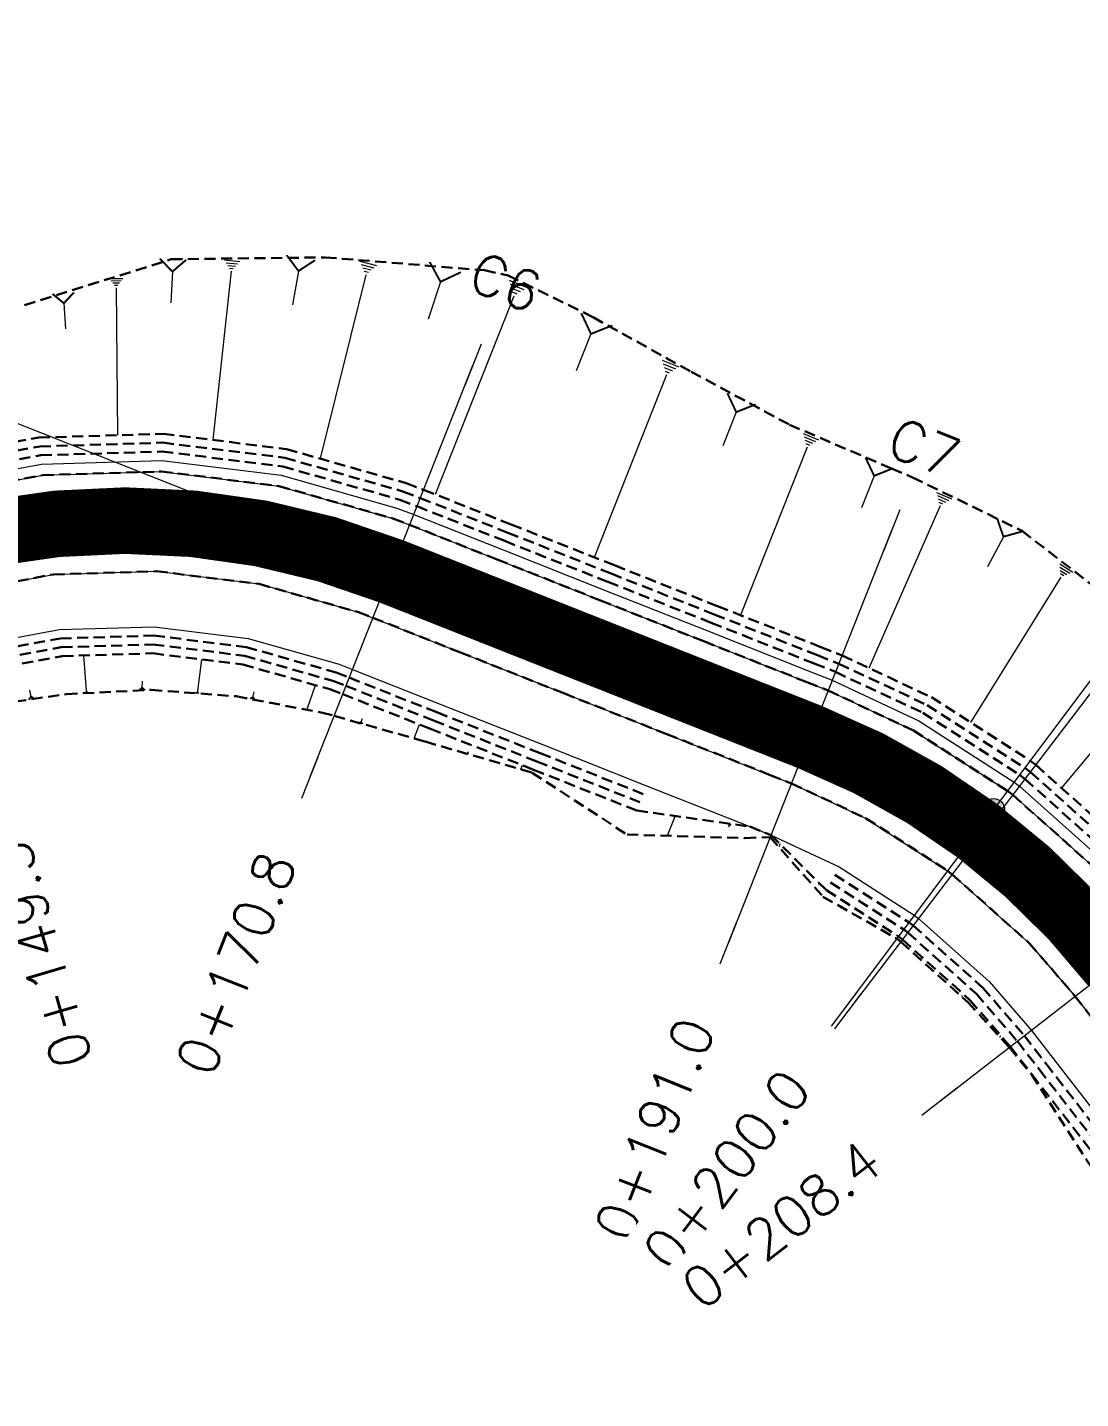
# Model space of a CAD drawing. Header units: metres. Extents: x 544752 to 548977, y 1840603 to 1844608.
# Drawn here: x 545218.9 to 545266.3, y 1844320.4 to 1844382.2 of the extents above; entities that cross this region are included whole.
import ezdxf

# ---------------------------------------------------------------- set-up
doc = ezdxf.new("R2010")
doc.units = ezdxf.units.M
doc.header["$MEASUREMENT"] = 0
for name, pattern in [('ACAD_ISO02W100', [15, 12, -3]), ('Anordnung Grundriss$0$GESTRICHELT', [0.75, 0.5, -0.25]), ('HIDDEN', [0.375, 0.25, -0.125])]:
    doc.linetypes.add(name, pattern=pattern)
doc.layers.add('C-ROAD', color=7, linetype='Continuous')
for name, color, linetype, lineweight in [('C-ROAD-CORR', 5, 'Continuous', 0), ('C-ROAD-SAMP', 150, 'HIDDEN', 0), ('C-ROAD-SAMP-TEXT', 11, 'Continuous', 0), ('C-ROAD-STAN', 11, 'Continuous', 0), ('C-TOPO-FEAT', 94, 'Continuous', 5)]:
    doc.layers.add(name, color=color, linetype=linetype, lineweight=lineweight)
doc.dimstyles.get("Standard").update_dxf_attribs({"dimtxt": 0.18, "dimasz": 0.18, "dimexe": 0.18, "dimexo": 0.0625, "dimgap": 0.09, "dimtad": 0, "dimtih": 1, "dimtoh": 1, "dimdec": 4, "dimzin": 0, "dimdsep": 46, "dimtxsty": 'Standard', "dimcen": 0.09, "dimadec": 0, "dimazin": 0, "dimtfac": 1, "dimtdec": 4, "dimtofl": 0, "dimtmove": 0, "dimatfit": 3, "dimfxl": 1, "dimtolj": 1, "dimtzin": 0, "dimarcsym": 0})

# ---------------------------------------------------------------- blocks, each defined once
blk = doc.blocks.new('STA')
blk.add_circle((0, 0), 0.03600344113496039)
blk = doc.blocks.new('PI')
h = blk.add_hatch(color=256)
h.dxf.hatch_style = 1
h.paths.add_polyline_path([(0.01097384885793593, 0, 1), (-0.01097384885793593, 0, 1)])
at = {"xscale": 0.3048, "yscale": 0.3048, "zscale": 0.3048}
blk.add_blockref('STA', (0, 0), dxfattribs=at)

msp = doc.modelspace()

# ---------------------------------------------------------------- linework, layer by layer
at = {"layer": 'C-ROAD', "color": 3, "linetype": 'Continuous', "lineweight": 13}
for p, q in [((545211.7780346693, 1844366.958054751), (545235.2670692863, 1844357.661614812)), ((545254.1242488666, 1844350.198360564), (545262.3983711114, 1844346.923646139)), ((545262.3983711114, 1844346.923646139), (545267.8572778138, 1844339.896186349))]:
    msp.add_line(p, q, dxfattribs=at)
at = {"layer": 'C-ROAD', "color": 1, "linetype": 'ACAD_ISO02W100', "lineweight": 60, "ltscale": 0.1, "const_width": 3, "flags": 128}
msp.add_lwpolyline([(545235.2670692863, 1844357.661614812), (545254.1242488666, 1844350.198360564)], dxfattribs=at)
at = {"layer": 'C-ROAD', "color": 1, "linetype": 'ACAD_ISO02W100', "lineweight": -3, "ltscale": 0.1, "const_width": 3, "flags": 128}
msp.add_lwpolyline([(545254.1242488666, 1844350.198360564, -0.1341724232749209), (545267.8572778138, 1844339.896186349)], format="xyb", dxfattribs=at)
at = {"layer": 'C-ROAD-CORR', "color": 160, "linetype": 'Continuous'}
for p, q in [((545228.4458339028, 1844371.59866113, 807.0058000008844), (545227.7533058184, 1844371.674030179, 807.0058000008844)), ((545228.3467063841, 1844371.492660914, 806.8893959411712), (545227.8273103207, 1844371.549187701, 806.8893959411712)), ((545228.2475788653, 1844371.386660698, 806.772991881458), (545227.9013148231, 1844371.424345223, 806.772991881458)), ((545228.1484513466, 1844371.280660482, 806.6565878217448), (545227.9753193253, 1844371.299502744, 806.6565878217448)), ((545234.6168438894, 1844371.424357422, 808.293440184555), (545233.8618677306, 1844371.611769905, 808.293440184555)), ((545234.4912364556, 1844371.321954622, 808.1635152075071), (545233.9250043366, 1844371.462513985, 808.1635152075071)), ((545234.365629022, 1844371.219551823, 808.0335902304591), (545233.9881409425, 1844371.313258064, 808.0335902304591)), ((545223.1762278834, 1844370.842011058, 805.6220297263942), (545222.5706310302, 1844370.836298143, 805.6220297263942)), ((545223.1014804292, 1844370.740364135, 805.5208765313216), (545222.6472827893, 1844370.736079449, 805.5208765313216)), ((545225.405994812, 1844371.161904309, 806.0459366386264), (545225.3375873998, 1844369.750997562, 804.6331991825534)), ((545228.0493238277, 1844371.174660265, 806.5401837620316), (545227.2227457883, 1844363.579652624, 798.8805112434692)), ((545231.087339398, 1844371.188573088, 807.1074491624889), (545230.8152859453, 1844369.661462123, 805.5540857317113)), ((545234.1144141546, 1844371.014746224, 807.7737402763632), (545232.0595558579, 1844362.736914359, 799.2264734321109)), ((545234.2400215883, 1844371.117149024, 807.9036652534112), (545234.0512775485, 1844371.164002144, 807.9036652534112)), ((545223.026732975, 1844370.638717212, 805.419723336249), (545222.7239345483, 1844370.635860754, 805.419723336249)), ((545222.9519855208, 1844370.537070289, 805.3185701411765), (545222.8005863074, 1844370.53564206, 805.3185701411765)), ((545222.8772380665, 1844370.435423365, 805.2174169461039), (545222.9398766921, 1844363.795423264, 798.5629184429581)), ((545220.516558719, 1844369.736598061, 804.4339224217704), (545220.5922305335, 1844368.578231042, 803.2710222937895)), ((545244.2637977548, 1844368.355529446, 809.1650486454664), (545243.6031968142, 1844366.686408959, 807.3699562233433)), ((545248.2369047793, 1844366.857545948, 809.4852505233266), (545247.4867396193, 1844367.154444712, 809.4852505233266)), ((545248.0936510069, 1844366.769630767, 809.3507869136673), (545247.5310271368, 1844366.99230484, 809.3507869136673)), ((545247.6638896896, 1844366.505885223, 808.9473960846894), (545244.4123198328, 1844358.290241662, 800.1117011116904)), ((545247.9503972345, 1844366.681715586, 809.216323304008), (545247.5753146544, 1844366.830164968, 809.216323304008)), ((545247.807143462, 1844366.593800405, 809.0818596943487), (545247.619602172, 1844366.668025095, 809.0818596943487)), ((545250.8080883989, 1844364.832203101, 808.7665807212063), (545250.2090973613, 1844363.318750499, 807.1389047575725)), ((545254.5265270318, 1844363.57556658, 809.1749442314638), (545253.8353486857, 1844363.849119669, 809.1749442314638)), ((545253.9985691328, 1844363.25155756, 808.6793822391289), (545251.0026759678, 1844355.681924591, 800.5384535976311)), ((545254.394537557, 1844363.494564325, 809.0510537333801), (545253.8761537975, 1844363.699729142, 809.0510537333801)), ((545254.2625480823, 1844363.41356207, 808.9271632352963), (545253.9169589092, 1844363.550338614, 808.9271632352963)), ((545254.1305586075, 1844363.332559815, 808.8032727372126), (545253.957764021, 1844363.400948087, 808.8032727372126)), ((545262.8443452582, 1844359.221152199, 808.9231258882332), (545262.1307632027, 1844357.866572338, 807.3909318366258)), ((545265.9780007964, 1844357.611082786, 809.2840631926666), (545265.3813086208, 1844357.981904331, 809.2840631926666)), ((545265.8416106836, 1844357.557986784, 809.1666709250652), (545265.3940915519, 1844357.836102942, 809.1666709250652)), ((545265.7052205708, 1844357.504890781, 809.0492786574638), (545265.406874483, 1844357.690301553, 809.0492786574638)), ((545265.4324403452, 1844357.398698775, 808.814494122261), (545261.365612759, 1844350.854731106, 801.08979550697)), ((545265.568830458, 1844357.451794778, 808.9318863898624), (545265.4196574141, 1844357.544500164, 808.9318863898624)), ((545221.5343598713, 1844352.29589362, 799.9002457759615), (545221.4235373753, 1844353.874457066, 798.3146151091527)), ((545226.5472995801, 1844352.272056899, 800.2953564271014), (545226.7337433388, 1844353.693797002, 798.8579236100625)), ((545269.994240474, 1844353.344073472, 808.3858367987425), (545265.4610650891, 1844347.90424231, 801.2871533578221)), ((545219.0408900783, 1844352.014996345, 799.5728279856472), (545218.9903344004, 1844352.308526683, 799.2740073115133)), ((545221.4691077789, 1844352.194851677, 799.9966633610742), (545221.6130895509, 1844352.204959867, 799.9966633610742)), ((545221.4854208019, 1844352.220112163, 799.972558964796), (545221.593407131, 1844352.227693305, 799.972558964796)), ((545221.5017338251, 1844352.245372649, 799.9484545685178), (545221.5737247111, 1844352.250426743, 799.9484545685178)), ((545221.5180468481, 1844352.270633134, 799.9243501722397), (545221.5540422912, 1844352.273160182, 799.9243501722397)), ((545224.0431734704, 1844352.418326181, 800.1321505574957), (545224.0521709836, 1844352.714796999, 799.8352327942694)), ((545226.4711417658, 1844352.194126468, 800.3827416542925), (545226.6007886061, 1844352.177124877, 800.3827416542925)), ((545226.4901812194, 1844352.213609076, 800.3608953474948), (545226.5874163496, 1844352.200857883, 800.3608953474948)), ((545226.5092206729, 1844352.233091684, 800.339049040697), (545226.5740440931, 1844352.224590888, 800.339049040697)), ((545226.5282601265, 1844352.252574292, 800.3172027338992), (545226.5606718366, 1844352.248323894, 800.3172027338992)), ((545229.0373239073, 1844351.987641386, 800.4114007582947), (545229.0942990029, 1844352.231276625, 800.1608751677537)), ((545231.4971151338, 1844351.500462767, 800.4482193508613), (545231.849339646, 1844352.534685989, 799.3545363797)), ((545231.4284951487, 1844351.453613286, 800.514758092125), (545231.5228770399, 1844351.421469726, 800.514758092125)), ((545231.445650145, 1844351.465325656, 800.4981234068091), (545231.5164365633, 1844351.441217986, 800.4981234068091)), ((545231.4628051412, 1844351.477038026, 800.4814887214932), (545231.5099960868, 1844351.460966246, 800.4814887214932)), ((545231.4799601375, 1844351.488750396, 800.4648540361773), (545231.5035556103, 1844351.480714506, 800.4648540361773)), ((545233.9171218715, 1844350.872375234, 800.4182950290119), (545233.9781520942, 1844351.026578458, 800.2524537721414)), ((545236.316477881, 1844350.176458293, 800.3563585787733), (545236.5459995797, 1844350.756383851, 799.7326648529688)), ((545236.2760299123, 1844350.151635278, 800.3943246289596), (545236.3289825441, 1844350.130677799, 800.3943246289596)), ((545236.2861419044, 1844350.157841032, 800.384833116413), (545236.3258563784, 1844350.142122922, 800.384833116413)), ((545236.2962538967, 1844350.164046786, 800.3753416038664), (545236.3227302126, 1844350.153568046, 800.3753416038664)), ((545236.3063658888, 1844350.170252539, 800.3658500913199), (545236.3196040469, 1844350.165013169, 800.3658500913199)), ((545238.711846686, 1844349.466234908, 800.3001734452143), (545238.740429112, 1844349.538453263, 800.2225046242056)), ((545241.094149082, 1844348.744877354, 800.2567806249275), (545241.1098838579, 1844348.738649878, 800.2567806249275)), ((545241.0971538416, 1844348.746721382, 800.2539602396232), (545241.1089549236, 1844348.742050776, 800.2539602396232)), ((545241.1001586013, 1844348.748565411, 800.2511398543189), (545241.1080259893, 1844348.745451672, 800.2511398543189)), ((545241.103163361, 1844348.750409439, 800.2483194690146), (545241.107097055, 1844348.74885257, 800.2483194690146)), ((545241.1061681206, 1844348.752253467, 800.2454990837103), (545241.1743700666, 1844348.924577268, 800.060169652885)), ((545248.0208218119, 1844346.566285598, 800.4373908729902), (545247.6969621313, 1844345.747999104, 799.8506947071186)), ((545248.08889454, 1844346.608061993, 800.4799880279187), (545247.9997768365, 1844346.643332808, 800.4799880279187)), ((545248.071876358, 1844346.597617895, 800.4693387391866), (545248.0050380803, 1844346.624071005, 800.4693387391866)), ((545248.0548581759, 1844346.587173796, 800.4586894504545), (545248.0102993242, 1844346.604809203, 800.4586894504545)), ((545248.037839994, 1844346.576729697, 800.4480401617224), (545248.015560568, 1844346.585547401, 800.4480401617224)), ((545250.5050609191, 1844346.237314975, 800.588416936645), (545250.4645035834, 1844346.134839977, 800.5149442730617)), ((545252.7733849433, 1844345.369803794, 800.7515205537643), (545252.7237624844, 1844345.251029626, 800.6666901096829)), ((545252.783494292, 1844345.375748084, 800.7577034049878), (545252.770509042, 1844345.38117317, 800.7577034049878)), ((545252.7809669548, 1844345.374262012, 800.7561576921819), (545252.7712280173, 1844345.378330826, 800.7561576921819)), ((545252.7784396176, 1844345.372775939, 800.754611979376), (545252.7719469926, 1844345.375488482, 800.754611979376)), ((545252.7759122804, 1844345.371289867, 800.7530662665702), (545252.7726659679, 1844345.372646138, 800.7530662665702)), ((545254.5354713737, 1844343.592164089, 800.8828603878784), (545254.5123947792, 1844343.548090864, 800.8498266147004)), ((545259.1016148491, 1844340.183623494, 801.3341612378599), (545259.1097595609, 1844340.176803583, 801.3341612378599)), ((545259.10376959, 1844340.184128457, 801.3323860975801), (545259.1098781239, 1844340.179013524, 801.3323860975801)), ((545259.1059243309, 1844340.18463342, 801.3306109573002), (545259.1099966869, 1844340.181223465, 801.3306109573002)), ((545259.1080790719, 1844340.185138383, 801.3288358170204), (545259.1101152499, 1844340.183433406, 801.3288358170204)), ((545259.1102338128, 1844340.185643347, 801.3270606767405), (545259.1850294839, 1844340.274968432, 801.2102502406768)), ((545260.9700242345, 1844338.513651869, 801.4591788502096), (545260.98716709, 1844338.530580463, 801.4350608601933)), ((545262.6753951893, 1844336.69160539, 801.5212331461832), (545262.6794367214, 1844336.686655937, 801.5212331461832)), ((545262.6767252897, 1844336.691660297, 801.5201680415552), (545262.6797564387, 1844336.687948207, 801.5201680415552)), ((545262.67805539, 1844336.691715204, 801.5191029369271), (545262.680076156, 1844336.689240477, 801.5191029369271)), ((545262.6793854904, 1844336.691770111, 801.518037832299), (545262.6803958734, 1844336.690532747, 801.518037832299)), ((545262.6807155907, 1844336.691825018, 801.5169727276709), (545262.734924146, 1844336.736089628, 801.4469798059141))]:
    msp.add_line(p, q, dxfattribs=at)
at = {"layer": 'C-ROAD-CORR', "color": 5, "linetype": 'Anordnung Grundriss$0$GESTRICHELT', "lineweight": 30, "extrusion": (0.1241060297270364, 0.6966413291846011, -0.7066035322989155), "const_width": 0.1, "elevation": 1351961.356876265}
msp.add_lwpolyline([(-213299.0414840023, 1351180.498781032), (-213299.6901782901, 1351179.633855315), (-213300.3388725781, 1351180.498781032)], dxfattribs=at)
at = {"layer": 'C-ROAD-CORR', "color": 5, "linetype": 'Anordnung Grundriss$0$GESTRICHELT', "lineweight": 30, "extrusion": (0.03424574594273014, 0.7063204487933032, -0.7070634006234892), "const_width": 0.1, "elevation": 1320818.79197188}
msp.add_lwpolyline([(-455266.2051157736, 1321797.38307421), (-455266.7960028682, 1321796.59522475), (-455267.3868899632, 1321797.38307421)], dxfattribs=at)
at = {"layer": 'C-ROAD-CORR', "color": 5, "linetype": 'Anordnung Grundriss$0$GESTRICHELT', "lineweight": 30, "extrusion": (-0.04613533479465368, 0.7062292694028788, -0.7064784143355417), "const_width": 0.1, "elevation": 1276825.645316128}
msp.add_lwpolyline([(-664289.9264105586, 1275696.655020295), (-664290.4118393691, 1275696.007781881), (-664290.8972681804, 1275696.655020295)], dxfattribs=at)
at = {"layer": 'C-ROAD-CORR', "color": 5, "linetype": 'Anordnung Grundriss$0$GESTRICHELT', "lineweight": 30, "extrusion": (0.260218024968259, 0.6574850412432253, -0.7071067812028201), "const_width": 0.1, "elevation": 1353954.823660692}
msp.add_lwpolyline([(171754.0797709936, 1355100.157135651), (171753.3288510265, 1355099.155909028), (171752.5779310599, 1355100.157135651)], dxfattribs=at)
at = {"layer": 'C-ROAD-CORR', "color": 5, "linetype": 'Anordnung Grundriss$0$GESTRICHELT', "lineweight": 30, "extrusion": (0.2602180250356677, 0.6574850411930715, -0.7071067812246477), "const_width": 0.1, "elevation": 1353954.491772318}
msp.add_lwpolyline([(171746.6283195124, 1355099.168434339), (171745.9474329096, 1355098.260585536), (171745.2665463071, 1355099.168434339)], dxfattribs=at)
at = {"layer": 'C-ROAD-CORR', "color": 5, "linetype": 'Anordnung Grundriss$0$GESTRICHELT', "lineweight": 30, "extrusion": (0.3296898661587239, 0.6258442872104588, -0.7068405197201668), "const_width": 0.1, "elevation": 1333477.536652831}
msp.add_lwpolyline([(377194.7519941136, 1333618.273409879), (377194.1116268644, 1333617.41958688), (377193.4712596149, 1333618.273409879)], dxfattribs=at)
at = {"layer": 'C-ROAD-CORR', "color": 5, "linetype": 'Anordnung Grundriss$0$GESTRICHELT', "lineweight": 30, "extrusion": (0.02146113448755879, 0.7071509554128173, 0.7067368293539306), "const_width": 0.1, "elevation": 1316502.184112845}
msp.add_lwpolyline([(-489025.2554914497, -1313994.568415408), (-489025.1314407849, -1313994.733816294), (-489025.0073901205, -1313994.568415408)], dxfattribs=at)
at = {"layer": 'C-ROAD-CORR', "color": 5, "linetype": 'Anordnung Grundriss$0$GESTRICHELT', "lineweight": 30, "extrusion": (-0.1202147860472453, 0.6979767319502406, 0.7059581339369051), "const_width": 0.1, "elevation": 1222335.866585098}
msp.add_lwpolyline([(-850357.4210032456, -1217245.205567945), (-850357.2964859994, -1217245.371590941), (-850357.1719687528, -1217245.205567945)], dxfattribs=at)
at = {"layer": 'C-ROAD-CORR', "color": 5, "linetype": 'Anordnung Grundriss$0$GESTRICHELT', "lineweight": 30, "extrusion": (0.161117553586065, 0.6889661772534637, 0.7066588572481), "const_width": 0.1, "elevation": 1359107.724878615}
msp.add_lwpolyline([(-110927.0990602752, -1356256.101829058), (-110926.9944196313, -1356256.241349916), (-110926.8897789876, -1356256.101829058)], dxfattribs=at)
at = {"layer": 'C-ROAD-CORR', "color": 5, "linetype": 'Anordnung Grundriss$0$GESTRICHELT', "lineweight": 30, "extrusion": (0.2602180247415402, 0.6574850413975534, 0.7071067811427556), "const_width": 0.1, "elevation": 1355078.783814956}
msp.add_lwpolyline([(171756.4454736928, -1353946.728739544), (171756.5148481213, -1353946.821238782), (171756.5842225499, -1353946.728739544)], dxfattribs=at)
at = {"layer": 'C-ROAD-CORR', "color": 5, "linetype": 'Anordnung Grundriss$0$GESTRICHELT', "lineweight": 30, "extrusion": (0.2602180242128237, 0.6574850402570268, 0.7071067823978147), "const_width": 0.1, "elevation": 1355079.021057172}
msp.add_lwpolyline([(171751.506446536, -1353947.187018069), (171751.5389368231, -1353947.230338452), (171751.5714271105, -1353947.187018069)], dxfattribs=at)
at = {"layer": 'C-ROAD-CORR', "color": 5, "linetype": 'Anordnung Grundriss$0$GESTRICHELT', "lineweight": 30, "extrusion": (0.2041318126666341, 0.5157737015325969, -0.8320502940716973), "const_width": 0.1, "elevation": 1061902.129855403}
msp.add_lwpolyline([(171739.432252928, 1594296.540494617), (171739.3826970293, 1594296.474420085), (171739.3331411312, 1594296.540494617)], dxfattribs=at)
at = {"layer": 'C-ROAD-CORR', "color": 5, "linetype": 'Anordnung Grundriss$0$GESTRICHELT', "lineweight": 30, "extrusion": (0.2565906524170281, 0.490054003073682, -0.8330716122661146), "const_width": 0.1, "elevation": 1043067.98459751}
msp.add_lwpolyline([(372469.5387415162, 1572317.45158699), (372469.5163579117, 1572317.421742185), (372469.4939743074, 1572317.451586991)], dxfattribs=at)
at = {"layer": 'C-ROAD-CORR', "color": 5, "linetype": 'Anordnung Grundriss$0$GESTRICHELT', "lineweight": 30, "extrusion": (-0.5033989310043269, -0.4971071777585148, -0.7067347239839468), "const_width": 0.1, "elevation": -1191884.121812946}
msp.add_lwpolyline([(-929193.9677059932, -1189497.995193569), (-929193.9777822895, -1189498.008628631), (-929193.9878585862, -1189497.995193569)], dxfattribs=at)
at = {"layer": 'C-ROAD-CORR', "color": 11, "linetype": 'Anordnung Grundriss$0$GESTRICHELT', "lineweight": 30}
msp.add_polyline3d([(545246.3253339919, 1844346.88593977, 800.3969523462994), (545251.4160599359, 1844346.161709585, 800.6734495307262), (545252.376230531, 1844345.781695318, 800.7274346652158), (545254.8694923122, 1844343.292187842, 800.9249119693021)], dxfattribs=at)
at = {"layer": 'C-ROAD-CORR', "color": 92, "linetype": 'Anordnung Grundriss$0$GESTRICHELT', "lineweight": 30}
for points in [[(545246.3253339919, 1844346.88593977, 800.3969523462994), (545251.4160599359, 1844346.161709585, 800.6734495307262), (545252.376230531, 1844345.781695318, 800.7274346652158), (545254.8694923122, 1844343.292187842, 800.9249119693021)], [(545245.8953567166, 1844345.799529148, 799.6180161775245), (545251.2125257644, 1844345.647445927, 800.3047320729985), (545252.338341582, 1844345.685962452, 800.658795984825), (545254.713476119, 1844343.005713481, 800.7074430832893)]]:
    msp.add_polyline3d(points, dxfattribs=at)
at = {"layer": 'C-ROAD-CORR', "color": 1, "linetype": 'Anordnung Grundriss$0$GESTRICHELT', "lineweight": 30}
msp.add_polyline3d([(545258.0424489933, 1844341.117104404, 801.2541265968913), (545258.2206508038, 1844340.973904596, 801.2728092659245), (545261.2412126011, 1844338.256975266, 801.4885343452247), (545263.1133856804, 1844336.211147183, 801.5325728183542), (545264.1232191238, 1844334.976742688, 801.5458505101192)], dxfattribs=at)
at = {"layer": 'C-ROAD-SAMP', "color": 1, "linetype": 'Continuous', "lineweight": 13}
for points in [[(545238.9471078875, 1844366.959857436), (545235.2670692864, 1844357.661614812), (545231.5870306854, 1844348.363372188)], [(545257.8042874677, 1844359.496603188), (545254.1242488667, 1844350.198360564), (545250.4442102656, 1844340.900117941)], [(545267.6827927787, 1844353.967898566), (545261.6818971804, 1844345.968570343), (545255.6810015821, 1844337.96924212)], [(545267.9754891904, 1844353.746346151), (545261.9058274686, 1844345.799069474), (545255.8361657468, 1844337.851792797)], [(545275.7545537093, 1844346.030763224), (545267.8572778138, 1844339.896186349), (545259.9600019184, 1844333.761609474)]]:
    msp.add_lwpolyline(points, dxfattribs=at)
at = {"layer": 'C-ROAD-SAMP-TEXT', "color": 4, "linetype": 'Continuous', "lineweight": 9}
for p, q in [((545239.3151117476, 1844367.889681699), (545238.5791040274, 1844366.030033174)), ((545258.1722913278, 1844360.426427451), (545257.4362836076, 1844358.566778926))]:
    msp.add_line(p, q, dxfattribs=at)
at = {"layer": 'C-ROAD-SAMP-TEXT', "color": 1, "linetype": 'Continuous', "lineweight": -3}
for p, q in [((545234.8990654263, 1844356.73179055), (545235.6350731465, 1844358.591439075)), ((545253.7562450066, 1844349.268536302), (545254.4922527268, 1844351.128184827)), ((545261.0818076206, 1844345.16863752), (545262.2819867403, 1844346.768503165)), ((545261.2988612964, 1844345.004341806), (545262.5127936407, 1844346.593797141))]:
    msp.add_line(p, q, dxfattribs=at)
at = {"layer": 'C-ROAD-SAMP-TEXT', "color": 4, "linetype": 'Continuous', "lineweight": 5}
for p, q in [((545231.9550345455, 1844349.293196451), (545231.2190268253, 1844347.433547926)), ((545250.8122141258, 1844341.829942203), (545250.0762064055, 1844339.970293678)), ((545256.2810911419, 1844338.769174942), (545255.0809120222, 1844337.169309298))]:
    msp.add_line(p, q, dxfattribs=at)

# ---------------------------------------------------------------- block references
at = {"layer": 'C-ROAD-STAN', "color": 3, "linetype": 'Continuous', "lineweight": -3, "xscale": 45.56286554269575, "yscale": 45.56286554269575, "zscale": 45.56286554269575, "rotation": 334.5}
msp.add_blockref('PI', (545262.3983711114, 1844346.923646139), dxfattribs=at)

# ---------------------------------------------------------------- texts
at = {"layer": 'C-ROAD-SAMP-TEXT', "color": 1, "linetype": 'Continuous', "lineweight": 13, "char_height": 1.8, "attachment_point": 5, "rotation": 338.4074372687792, "bg_fill": 3, "box_fill_scale": 1.416666666666667, "bg_fill_color": 256, "bg_fill_true_color": 13158600, "bg_fill_transparency": 0}
for s, insert, width in [('{\\Fsimplex.shx|c0;C6}', (545240.4191233279, 1844370.679154486), 2.943428571428572), ('{\\Fsimplex.shx|c0;C7}', (545259.2763029082, 1844363.215900238), 3.030000000000001)]:
    msp.add_mtext(s, dxfattribs=dict(at, insert=insert, width=width))
at = {"layer": 'C-ROAD-SAMP-TEXT', "color": 1, "linetype": 'Continuous', "lineweight": -3, "char_height": 1.8, "attachment_point": 5, "bg_fill": 3, "box_fill_scale": 1.416666666666667, "bg_fill_color": 256, "bg_fill_true_color": 13158600, "bg_fill_transparency": 0}
for s, insert, width, rotation in [('{\\Fsimplex.shx|c0;0+149.3}', (545219.4968043779, 1844340.407566608), 10.908, 106.21022788060866), ('{\\Fsimplex.shx|c0;0+170.8}', (545228.2749959445, 1844339.994953827), 10.908, 68.40743726877916), ('{\\Fsimplex.shx|c0;0+191.0}', (545247.1321755247, 1844332.531699579), 10.56171428571429, 68.40743726877916)]:
    msp.add_mtext(s, dxfattribs=dict(at, insert=insert, width=width, rotation=rotation))

# ---------------------------------------------------------------- next in the draw order: linework, layer by layer
at = {"layer": 'C-ROAD', "color": 1, "linetype": 'ACAD_ISO02W100', "lineweight": -3, "ltscale": 0.1, "const_width": 3, "flags": 128}
msp.add_lwpolyline([(545196.9341651805, 1844346.5174559, -0.342403733297367), (545235.2670692863, 1844357.661614812)], format="xyb", dxfattribs=at)
at = {"layer": 'C-ROAD-CORR', "color": 160, "linetype": 'Continuous'}
for p, q in [((545237.4840519427, 1844370.704196672, 808.5783816892447), (545236.9337473906, 1844369.025405182, 806.808259529489)), ((545241.4059129487, 1844370.436475639, 809.7790035742172), (545240.5906078265, 1844370.759155359, 809.7790035742172)), ((545240.7831405745, 1844370.054278751, 809.194444996648), (545237.2492233771, 1844361.125236674, 799.5915098635762)), ((545241.2502198551, 1844370.340926417, 809.6328639298249), (545240.6387410135, 1844370.582936207, 809.6328639298249)), ((545241.0945267616, 1844370.245377195, 809.4867242854326), (545240.6868742005, 1844370.406717055, 809.4867242854326)), ((545240.938833668, 1844370.149827973, 809.3405846410403), (545240.7350073875, 1844370.230497903, 809.3405846410403)), ((545257.0199861398, 1844361.962366981, 808.7741477440827), (545256.4481482503, 1844360.51752142, 807.2202567353861)), ((545260.5176209147, 1844360.91137249, 809.3439158091913), (545259.8510057778, 1844361.203759814, 809.3439158091913)), ((545260.385562802, 1844360.836818383, 809.2224056036778), (545259.8856014493, 1844361.056108876, 809.2224056036778)), ((545260.2535046892, 1844360.762264275, 809.1008953981642), (545259.9201971208, 1844360.908457938, 809.1008953981642)), ((545260.1214465764, 1844360.687710168, 808.9793851926506), (545259.9547927922, 1844360.760806999, 808.9793851926506)), ((545259.9893884637, 1844360.613156061, 808.857874987137), (545256.7845223309, 1844353.306367764, 800.8666131784806))]:
    msp.add_line(p, q, dxfattribs=at)
at = {"layer": 'C-ROAD-CORR', "color": 5, "linetype": 'Anordnung Grundriss$0$GESTRICHELT', "lineweight": 30, "extrusion": (0.2204705705925058, 0.6725805126002647, -0.7064192675550266), "const_width": 0.1, "elevation": 1360125.41752271}
msp.add_lwpolyline([(56391.97131469822, 1358627.769596944), (56391.23256135272, 1358626.784592484), (56390.49380800733, 1358627.769596945)], dxfattribs=at)
at = {"layer": 'C-ROAD-CORR', "color": 5, "linetype": 'Anordnung Grundriss$0$GESTRICHELT', "lineweight": 30, "extrusion": (0.2602180248770722, 0.6574850412831588, -0.7071067811992463), "const_width": 0.1, "elevation": 1353954.216074767}
msp.add_lwpolyline([(171739.7648806076, 1355098.86218673), (171739.1148596, 1355097.995492053), (171738.4648385924, 1355098.86218673)], dxfattribs=at)
at = {"layer": 'C-ROAD-CORR', "color": 11, "linetype": 'Anordnung Grundriss$0$GESTRICHELT', "lineweight": 30}
msp.add_polyline3d([(545218.749118789, 1844369.648664446, 804.2866039566247), (545225.3541047338, 1844371.717325343, 806.5877824344045), (545232.2980271131, 1844371.804039593, 807.9333032653961), (545239.4728350597, 1844371.221538435, 809.7158055263826), (545240.5404127499, 1844370.985612813, 809.9313392583168), (545244.3636840311, 1844369.103125942, 809.8850377274874), (545248.7713175819, 1844366.652946794, 809.5553945442042), (545253.2040713925, 1844364.266238249, 809.2689774753285), (545257.8008386319, 1844362.293937491, 809.4032096502301), (545258.7524213826, 1844361.892224576, 809.4338584958653), (545263.6861518375, 1844359.481192639, 809.5390477369447), (545268.8378932015, 1844355.507673298, 809.1941649487519)], dxfattribs=at)
at = {"layer": 'C-ROAD-CORR', "color": 1, "linetype": 'Anordnung Grundriss$0$GESTRICHELT', "lineweight": 30}
for points in [[(545218.749118789, 1844369.648664446, 804.2866039566247), (545225.3541047338, 1844371.717325343, 806.5877824344045), (545232.2980271131, 1844371.804039593, 807.9333032653961), (545239.4728350597, 1844371.221538435, 809.7158055263826), (545240.5404127499, 1844370.985612813, 809.9313392583168), (545244.3636840311, 1844369.103125942, 809.8850377274874), (545248.7713175819, 1844366.652946794, 809.5553945442042), (545253.2040713925, 1844364.266238249, 809.2689774753285), (545257.8008386319, 1844362.293937491, 809.4032096502301), (545258.7524213826, 1844361.892224576, 809.4338584958653), (545263.6861518375, 1844359.481192639, 809.5390477369447), (545268.8378932015, 1844355.507673298, 809.1941649487519)], [(545213.8817104035, 1844362.665691268, 797.840499171487), (545219.3885215558, 1844363.688499313, 798.29223957687), (545224.9869761288, 1844363.85705719, 798.7189452364021), (545230.5453460992, 1844363.167398842, 799.1206161500834), (545235.9328466083, 1844361.635751485, 799.4972523179138), (545236.7206845337, 1844361.334420649, 799.5517518944988), (545240.6703295829, 1844359.771238569, 799.8488537398932), (545245.319450895, 1844357.931219269, 800.1754204160218), (545249.9685722069, 1844356.091199968, 800.4769523462994), (545254.6176935189, 1844354.251180667, 800.7534495307262), (545255.577864114, 1844353.871166401, 800.8074346652159), (545259.6044541461, 1844351.986446662, 801.0049119693022), (545264.0522509413, 1844349.12830499, 801.2192848963211), (545264.3033438489, 1844348.938243761, 801.2313396620272), (545268.480757455, 1844345.207249131, 801.4327326089013)], [(545194.2533087231, 1844332.66764748, 794.4981301016782), (545197.3249854387, 1844336.616329838, 795.1321469156219), (545200.6328970572, 1844340.39345949, 796.0581179393172), (545202.4477570337, 1844342.513510689, 796.5417052208471), (545203.5474149627, 1844343.878614043, 796.7776892793421), (545206.3605672996, 1844346.636906996, 797.3344795265285), (545209.6070372474, 1844348.837573582, 797.9942347050043), (545213.1048320294, 1844350.550332267, 798.6012304118833), (545216.1507876008, 1844351.425627631, 799.211008730325), (545216.2849456989, 1844351.455495098, 799.2368395150597), (545216.8376018278, 1844351.572715016, 799.3405434328419), (545220.6285179505, 1844352.129926749, 799.9371348783205), (545224.4482111976, 1844352.322034386, 800.2865431998989), (545228.2854183889, 1844352.031211709, 800.5037995559516), (545232.1153089914, 1844351.298400737, 800.5369807148842), (545232.6903490901, 1844351.15109355, 800.5236355036335), (545236.7995386331, 1844349.991027734, 800.3871970767675), (545241.6214754926, 1844348.587656269, 800.2441612126845)]]:
    msp.add_polyline3d(points, dxfattribs=at)
at = {"layer": 'C-ROAD-CORR', "color": 92, "linetype": 'Anordnung Grundriss$0$GESTRICHELT', "lineweight": 30}
for points in [[(545213.9847027389, 1844362.279177906, 797.440499171487), (545219.4311884827, 1844363.290781406, 797.89223957687), (545224.9683137218, 1844363.457492784, 798.3189452364021), (545230.4657934728, 1844362.77538943, 798.7206161500834), (545235.7942755845, 1844361.260520794, 799.0972523179138), (545236.5734829897, 1844360.962490944, 799.1517518944988), (545240.5231280389, 1844359.399308864, 799.4488537398933), (545245.1722493509, 1844357.559289564, 799.7754204160218), (545249.8213706629, 1844355.719270263, 800.0769523462994), (545254.4704919748, 1844353.879250963, 800.3534495307263), (545255.4306625699, 1844353.499236696, 800.4074346652159), (545259.4131425568, 1844351.635163477, 800.6049119693022), (545263.8122151173, 1844348.808331862, 800.8192848963212), (545264.06055738, 1844348.620352694, 800.8313396620272), (545268.1922087154, 1844344.930229953, 801.0327326089014)], [(545214.0876950744, 1844361.892664544, 797.440499171487), (545219.4738554095, 1844362.893063499, 797.89223957687), (545224.9496513149, 1844363.057928378, 798.3189452364021), (545230.3862408464, 1844362.383380017, 798.7206161500834), (545235.6557045606, 1844360.885290103, 799.0972523179138), (545236.4262814457, 1844360.590561239, 799.1517518944988), (545240.3759264948, 1844359.027379159, 799.4488537398933), (545245.0250478069, 1844357.187359859, 799.7754204160218), (545249.6741691189, 1844355.347340558, 800.0769523462994), (545254.3232904308, 1844353.507321258, 800.3534495307263), (545255.2834610259, 1844353.127306991, 800.4074346652159), (545259.2218309676, 1844351.283880293, 800.6049119693022), (545263.5721792934, 1844348.488358733, 800.8192848963212), (545263.8177709111, 1844348.302461627, 800.8313396620272), (545267.9036599759, 1844344.653210775, 801.0327326089014)]]:
    msp.add_polyline3d(points, dxfattribs=at)
at = {"layer": 'C-ROAD-CORR', "color": 5, "linetype": 'Anordnung Grundriss$0$GESTRICHELT', "lineweight": 30}
for points in [[(545214.3194278292, 1844361.02300948, 797.8604991714869), (545219.5698559951, 1844361.998198209, 798.31223957687), (545224.9076608992, 1844362.158908464, 798.7389452364021), (545230.207247437, 1844361.501358839, 799.1406161500834), (545235.3439197569, 1844360.041021049, 799.5172523179137), (545236.0950779716, 1844359.753719403, 799.5717518944988), (545240.0447230208, 1844358.190537323, 799.8688537398932), (545244.6938443328, 1844356.350518023, 800.1954204160218), (545249.3429656448, 1844354.510498722, 800.4969523462994), (545253.9920869567, 1844352.670479422, 800.7734495307262), (545254.9522575518, 1844352.290465155, 800.8274346652158), (545258.7913798918, 1844350.493493127, 801.0249119693021), (545263.0320986896, 1844347.768419193, 801.2392848963211), (545263.2715013562, 1844347.587206726, 801.2513396620271), (545267.2544253118, 1844344.029917625, 801.4527326089013)], [(545215.4780916031, 1844356.67473416, 797.8604991714869), (545220.0498589225, 1844357.523871758, 798.31223957687), (545224.6977088212, 1844357.663808896, 798.7389452364021), (545229.3122803902, 1844357.091252946, 799.1406161500834), (545233.7849957383, 1844355.819675777, 799.5172523179137), (545234.439060601, 1844355.569510222, 799.5717518944988), (545238.3887056502, 1844354.006328142, 799.8688537398932), (545243.0378269623, 1844352.166308842, 800.1954204160218), (545247.6869482743, 1844350.326289541, 800.4969523462994), (545252.3360695862, 1844348.486270241, 800.7734495307262), (545253.2962401813, 1844348.106255974, 800.8274346652158), (545256.6391245127, 1844346.5415573, 801.0249119693021), (545260.3316956703, 1844344.168721492, 801.2392848963211), (545260.5401535813, 1844344.010932221, 801.2513396620271), (545264.0082519917, 1844340.913451875, 801.4527326089013), (545266.0803907374, 1844338.515906552, 801.5755747139661), (545267.0584468028, 1844337.256817498, 801.6290908099246)]]:
    msp.add_polyline3d(points, dxfattribs=at)
at = {"layer": 'C-ROAD-CORR', "color": 160, "linetype": 'Anordnung Grundriss$0$GESTRICHELT', "lineweight": 30}
for points in [[(545214.3194278292, 1844361.02300948, 797.710499171487), (545219.5698559951, 1844361.998198209, 798.16223957687), (545224.9076608992, 1844362.158908464, 798.5889452364021), (545230.207247437, 1844361.501358839, 798.9906161500834), (545235.3439197569, 1844360.041021049, 799.3672523179138), (545236.0950779716, 1844359.753719403, 799.4217518944988), (545240.0447230208, 1844358.190537323, 799.7188537398932), (545244.6938443328, 1844356.350518023, 800.0454204160218), (545249.3429656448, 1844354.510498722, 800.3469523462994), (545253.9920869567, 1844352.670479422, 800.6234495307262), (545254.9522575518, 1844352.290465155, 800.6774346652159), (545258.7913798918, 1844350.493493127, 800.8749119693022), (545263.0320986896, 1844347.768419193, 801.0892848963211), (545263.2715013562, 1844347.587206726, 801.1013396620272), (545267.2544253118, 1844344.029917625, 801.3027326089014)], [(545215.4780916031, 1844356.67473416, 797.710499171487), (545220.0498589225, 1844357.523871758, 798.16223957687), (545224.6977088212, 1844357.663808896, 798.5889452364021), (545229.3122803902, 1844357.091252946, 798.9906161500834), (545233.7849957383, 1844355.819675777, 799.3672523179138), (545234.439060601, 1844355.569510222, 799.4217518944988), (545238.3887056502, 1844354.006328142, 799.7188537398932), (545243.0378269623, 1844352.166308842, 800.0454204160218), (545247.6869482743, 1844350.326289541, 800.3469523462994), (545252.3360695862, 1844348.486270241, 800.6234495307262), (545253.2962401813, 1844348.106255974, 800.6774346652159), (545256.6391245127, 1844346.5415573, 800.8749119693022), (545260.3316956703, 1844344.168721492, 801.0892848963211), (545260.5401535813, 1844344.010932221, 801.1013396620272), (545264.0082519917, 1844340.913451875, 801.3027326089014), (545266.0803907374, 1844338.515906552, 801.4255747139662), (545267.0584468028, 1844337.256817498, 801.4790908099246)]]:
    msp.add_polyline3d(points, dxfattribs=at)
at = {"layer": 'C-ROAD-CORR', "color": 150, "linetype": 'Anordnung Grundriss$0$GESTRICHELT', "lineweight": 30}
msp.add_polyline3d([(545214.8987597162, 1844358.84887182, 797.9279991714869), (545219.8098574588, 1844359.761034983, 798.37973957687), (545224.8026848602, 1844359.91135868, 798.806445236402), (545229.7597639136, 1844359.296305892, 799.2081161500834), (545234.5644577476, 1844357.930348413, 799.5847523179137), (545235.2670692863, 1844357.661614812, 799.6392518944988), (545239.2167143355, 1844356.098432733, 799.9363537398932), (545243.8658356476, 1844354.258413432, 800.2629204160218), (545248.5149569595, 1844352.418394132, 800.5644523462994), (545253.1640782715, 1844350.578374831, 800.8409495307262), (545254.1242488666, 1844350.198360564, 800.8949346652158), (545257.7152522022, 1844348.517525214, 801.0924119693021), (545261.6818971799, 1844345.968570343, 801.3067848963211), (545261.9058274687, 1844345.799069474, 801.3188396620271), (545265.6313386518, 1844342.47168475, 801.5202326089013), (545267.8572778138, 1844339.896186349, 801.6430747139661)], dxfattribs=at)
msp.add_polyline3d([(545214.8987597162, 1844358.84887182, 797.9279991714869), (545219.8098574588, 1844359.761034983, 798.37973957687), (545224.8026848602, 1844359.91135868, 798.806445236402), (545229.7597639136, 1844359.296305892, 799.2081161500834), (545234.5644577476, 1844357.930348413, 799.5847523179137), (545235.2670692863, 1844357.661614812, 799.6392518944988), (545239.2167143355, 1844356.098432733, 799.9363537398932), (545243.8658356476, 1844354.258413432, 800.2629204160218), (545248.5149569595, 1844352.418394132, 800.5644523462994), (545253.1640782715, 1844350.578374831, 800.8409495307262), (545254.1242488666, 1844350.198360564, 800.8949346652158), (545257.7152522022, 1844348.517525214, 801.0924119693021), (545261.6818971799, 1844345.968570343, 801.3067848963211), (545261.9058274687, 1844345.799069474, 801.3188396620271), (545265.6313386518, 1844342.47168475, 801.5202326089013), (545267.8572778138, 1844339.896186349, 801.6430747139661)], dxfattribs=at)
at = {"layer": 'C-TOPO-FEAT', "color": 94, "linetype": 'Continuous', "lineweight": 0, "ltscale": 2}
for points in [[(545214.1906874098, 1844361.506151182, 797.840499171487), (545219.5165223365, 1844362.495345592, 798.29223957687), (545224.9309889079, 1844362.658363972, 798.7189452364021), (545230.30668822, 1844361.991370604, 799.1206161500834), (545235.5171335367, 1844360.510059413, 799.4972523179138), (545236.2790799016, 1844360.218631534, 799.5517518944988), (545240.2287249508, 1844358.655449454, 799.8488537398932), (545244.8778462629, 1844356.815430154, 800.1754204160218), (545249.5269675748, 1844354.975410853, 800.4769523462994), (545254.1760888868, 1844353.135391553, 800.7534495307262), (545255.1362594819, 1844352.755377286, 800.8074346652159), (545259.0305193784, 1844350.932597108, 801.0049119693022), (545263.3321434695, 1844348.168385604, 801.2192848963211), (545263.5749844422, 1844347.98457056, 801.2313396620272), (545267.6151112362, 1844344.376191598, 801.4327326089013)], [(545214.3194278292, 1844361.02300948, 797.4104991714869), (545219.5698559951, 1844361.998198209, 797.8622395768699), (545224.9076608992, 1844362.158908464, 798.288945236402), (545230.207247437, 1844361.501358839, 798.6906161500833), (545235.3439197569, 1844360.041021049, 799.0672523179137), (545236.0950779716, 1844359.753719403, 799.1217518944987), (545240.0447230208, 1844358.190537323, 799.4188537398932), (545244.6938443328, 1844356.350518023, 799.7454204160217), (545249.3429656448, 1844354.510498722, 800.0469523462993), (545253.9920869567, 1844352.670479422, 800.3234495307262), (545254.9522575518, 1844352.290465155, 800.3774346652158), (545258.7913798918, 1844350.493493127, 800.5749119693021), (545263.0320986896, 1844347.768419193, 800.7892848963211), (545263.2715013562, 1844347.587206726, 800.8013396620271), (545267.2544253118, 1844344.029917625, 801.0027326089013)], [(545214.8987597162, 1844358.84887182, 797.777999171487), (545219.8098574588, 1844359.761034983, 798.22973957687), (545224.8026848602, 1844359.91135868, 798.6564452364021), (545229.7597639136, 1844359.296305892, 799.0581161500834), (545234.5644577476, 1844357.930348413, 799.4347523179138), (545235.2670692863, 1844357.661614812, 799.4892518944988), (545239.2167143355, 1844356.098432733, 799.7863537398932), (545243.8658356476, 1844354.258413432, 800.1129204160218), (545248.5149569595, 1844352.418394132, 800.4144523462994), (545253.1640782715, 1844350.578374831, 800.6909495307262), (545254.1242488666, 1844350.198360564, 800.7449346652159), (545257.7152522022, 1844348.517525214, 800.9424119693022), (545261.6818971799, 1844345.968570343, 801.1567848963211), (545261.9058274687, 1844345.799069474, 801.1688396620272), (545265.6313386518, 1844342.47168475, 801.3702326089013), (545267.8572778138, 1844339.896186349, 801.4930747139662)], [(545214.8987597162, 1844358.84887182, 797.777999171487), (545219.8098574588, 1844359.761034983, 798.22973957687), (545224.8026848602, 1844359.91135868, 798.6564452364021), (545229.7597639136, 1844359.296305892, 799.0581161500834), (545234.5644577476, 1844357.930348413, 799.4347523179138), (545235.2670692863, 1844357.661614812, 799.4892518944988), (545239.2167143355, 1844356.098432733, 799.7863537398932), (545243.8658356476, 1844354.258413432, 800.1129204160218), (545248.5149569595, 1844352.418394132, 800.4144523462994), (545253.1640782715, 1844350.578374831, 800.6909495307262), (545254.1242488666, 1844350.198360564, 800.7449346652159), (545257.7152522022, 1844348.517525214, 800.9424119693022), (545261.6818971799, 1844345.968570343, 801.1567848963211), (545261.9058274687, 1844345.799069474, 801.1688396620272), (545265.6313386518, 1844342.47168475, 801.3702326089013), (545267.8572778138, 1844339.896186349, 801.4930747139662)], [(545214.8987597162, 1844358.84887182, 797.4779991714869), (545219.8098574588, 1844359.761034983, 797.9297395768699), (545224.8026848602, 1844359.91135868, 798.356445236402), (545229.7597639136, 1844359.296305892, 798.7581161500833), (545234.5644577476, 1844357.930348413, 799.1347523179137), (545235.2670692863, 1844357.661614812, 799.1892518944987), (545239.2167143355, 1844356.098432733, 799.4863537398932), (545243.8658356476, 1844354.258413432, 799.8129204160217), (545248.5149569595, 1844352.418394132, 800.1144523462993), (545253.1640782715, 1844350.578374831, 800.3909495307262), (545254.1242488666, 1844350.198360564, 800.4449346652158), (545257.7152522022, 1844348.517525214, 800.6424119693021), (545261.6818971799, 1844345.968570343, 800.8567848963211), (545261.9058274687, 1844345.799069474, 800.8688396620271), (545265.6313386518, 1844342.47168475, 801.0702326089013), (545267.8572778138, 1844339.896186349, 801.1930747139661)], [(545214.8987597162, 1844358.84887182, 797.4779991714869), (545219.8098574588, 1844359.761034983, 797.9297395768699), (545224.8026848602, 1844359.91135868, 798.356445236402), (545229.7597639136, 1844359.296305892, 798.7581161500833), (545234.5644577476, 1844357.930348413, 799.1347523179137), (545235.2670692863, 1844357.661614812, 799.1892518944987), (545239.2167143355, 1844356.098432733, 799.4863537398932), (545243.8658356476, 1844354.258413432, 799.8129204160217), (545248.5149569595, 1844352.418394132, 800.1144523462993), (545253.1640782715, 1844350.578374831, 800.3909495307262), (545254.1242488666, 1844350.198360564, 800.4449346652158), (545257.7152522022, 1844348.517525214, 800.6424119693021), (545261.6818971799, 1844345.968570343, 800.8567848963211), (545261.9058274687, 1844345.799069474, 800.8688396620271), (545265.6313386518, 1844342.47168475, 801.0702326089013), (545267.8572778138, 1844339.896186349, 801.1930747139661)], [(545215.4780916031, 1844356.67473416, 797.4104991714869), (545220.0498589225, 1844357.523871758, 797.8622395768699), (545224.6977088212, 1844357.663808896, 798.288945236402), (545229.3122803902, 1844357.091252946, 798.6906161500833), (545233.7849957383, 1844355.819675777, 799.0672523179137), (545234.439060601, 1844355.569510222, 799.1217518944987), (545238.3887056502, 1844354.006328142, 799.4188537398932), (545243.0378269623, 1844352.166308842, 799.7454204160217), (545247.6869482743, 1844350.326289541, 800.0469523462993), (545252.3360695862, 1844348.486270241, 800.3234495307262), (545253.2962401813, 1844348.106255974, 800.3774346652158), (545256.6391245127, 1844346.5415573, 800.5749119693021), (545260.3316956703, 1844344.168721492, 800.7892848963211), (545260.5401535813, 1844344.010932221, 800.8013396620271), (545264.0082519917, 1844340.913451875, 801.0027326089013), (545266.0803907374, 1844338.515906552, 801.1255747139661), (545267.0584468028, 1844337.256817498, 801.1790908099246)]]:
    msp.add_polyline3d(points, dxfattribs=at)

# ---------------------------------------------------------------- next in the draw order: texts
at = {"layer": 'C-ROAD-SAMP-TEXT', "color": 1, "linetype": 'Continuous', "lineweight": -3, "insert": (545250.2801955435, 1844330.769846719), "char_height": 1.8, "width": 10.908, "attachment_point": 5, "rotation": 53.12368783401035, "bg_fill": 3, "box_fill_scale": 1.416666666666667, "bg_fill_color": 256, "bg_fill_true_color": 13158600, "bg_fill_transparency": 0}
msp.add_mtext('{\\Fsimplex.shx|c0;0+199.7}', dxfattribs=at)

# ---------------------------------------------------------------- next in the draw order: texts
at = {"layer": 'C-ROAD-SAMP-TEXT', "color": 1, "linetype": 'Continuous', "lineweight": -3, "insert": (545250.3734701971, 1844330.699243787), "char_height": 1.8, "width": 11.25428571428571, "attachment_point": 5, "rotation": 52.62954074088761, "bg_fill": 3, "box_fill_scale": 1.416666666666667, "bg_fill_color": 256, "bg_fill_true_color": 13158600, "bg_fill_transparency": 0}
msp.add_mtext('{\\Fsimplex.shx|c0;0+200.0}', dxfattribs=at)

# ---------------------------------------------------------------- next in the draw order: linework, layer by layer
at = {"layer": 'C-ROAD-CORR', "color": 1, "linetype": 'Anordnung Grundriss$0$GESTRICHELT', "lineweight": 30}
msp.add_polyline3d([(545185.4239535802, 1844320.54152498, 793.0727215093623), (545188.3619606596, 1844324.587277618, 793.541540833212), (545191.2999677389, 1844328.633030255, 794.0103601570617), (545194.2379748183, 1844332.678782892, 794.4791794809114), (545197.1759818977, 1844336.724535529, 794.947998804761), (545200.1139889772, 1844340.770288166, 795.4168181286108), (545201.7486108189, 1844343.021227476, 795.6776555894795), (545202.8629616683, 1844344.450698084, 795.8856374524605), (545205.7135857169, 1844347.373018009, 796.3544567763101), (545208.9776156016, 1844349.824980512, 796.8232761001599), (545212.5782508057, 1844351.7488925, 797.2920954240095), (545215.714070897, 1844352.897731782, 797.6754918436648), (545215.8537334421, 1844352.938749081, 797.6921756722362), (545216.4307707063, 1844353.099485564, 797.7604991714869), (545220.4445279962, 1844353.84498112, 798.2122395768699), (545224.5250815569, 1844353.967838141, 798.638945236402), (545228.576418596, 1844353.465165878, 799.0406161500833), (545232.5032137675, 1844352.348791887, 799.4172523179137), (545233.0774463187, 1844352.129160451, 799.4717518944988), (545237.0270913679, 1844350.565978371, 799.7688537398932), (545241.67621268, 1844348.725959071, 800.0954204160217), (545246.3253339919, 1844346.88593977, 800.3969523462994)], dxfattribs=at)
at = {"layer": 'C-ROAD-SAMP-TEXT', "color": 4, "linetype": 'Continuous', "lineweight": 5}
msp.add_line((545256.443131919, 1844338.646520464), (545255.2291995747, 1844337.057065129), dxfattribs=at)

# ---------------------------------------------------------------- next in the draw order: texts
at = {"layer": 'C-ROAD-SAMP-TEXT', "color": 1, "linetype": 'Continuous', "lineweight": -3, "insert": (545252.8524536124, 1844328.240490287), "char_height": 1.8, "width": 11.34085714285714, "attachment_point": 5, "rotation": 37.839938400250496, "bg_fill": 3, "box_fill_scale": 1.416666666666667, "bg_fill_color": 256, "bg_fill_true_color": 13158600, "bg_fill_transparency": 0}
msp.add_mtext('{\\Fsimplex.shx|c0;0+208.4}', dxfattribs=at)

# ---------------------------------------------------------------- next in the draw order: linework, layer by layer
at = {"layer": 'C-ROAD-CORR', "color": 92, "linetype": 'Anordnung Grundriss$0$GESTRICHELT', "lineweight": 30}
for points in [[(545184.7766331582, 1844321.011606113, 792.6727215093623), (545187.7146402376, 1844325.05735875, 793.141540833212), (545190.6526473169, 1844329.103111387, 793.6103601570617), (545193.5906543963, 1844333.148864025, 794.0791794809114), (545196.5286614757, 1844337.194616662, 794.547998804761), (545199.4666685552, 1844341.240369299, 795.0168181286108), (545201.1012903969, 1844343.491308609, 795.2776555894795), (545202.2491378757, 1844344.963748132, 795.4856374524605), (545205.1854497466, 1844347.973911008, 795.9544567763102), (545208.5475941519, 1844350.499577839, 796.4232761001599), (545212.256462004, 1844352.481321314, 796.8920954240095), (545215.4865427167, 1844353.664693924, 797.2754918436648), (545215.6304034231, 1844353.706944175, 797.2921756722362), (545216.2247860353, 1844353.872512287, 797.3604991714869), (545220.3591941425, 1844354.640416934, 797.81223957687), (545224.5624063708, 1844354.766966953, 798.2389452364021), (545228.7355238488, 1844354.249184704, 798.6406161500834), (545232.7803558153, 1844353.099253269, 799.0172523179137), (545233.3718494067, 1844352.873019861, 799.0717518944988), (545237.3214944559, 1844351.309837781, 799.3688537398932), (545241.970615768, 1844349.469818481, 799.6954204160218), (545246.61973708, 1844347.62979918, 799.9969523462994)], [(545185.1002933691, 1844320.776565546, 792.6727215093623), (545188.0383004486, 1844324.822318184, 793.141540833212), (545190.9763075279, 1844328.868070821, 793.6103601570617), (545193.9143146073, 1844332.913823458, 794.0791794809114), (545196.8523216867, 1844336.959576095, 794.547998804761), (545199.7903287661, 1844341.005328733, 795.0168181286108), (545201.4249506078, 1844343.256268042, 795.2776555894795), (545202.5560497721, 1844344.707223108, 795.4856374524605), (545205.4495177317, 1844347.673464508, 795.9544567763102), (545208.7626048768, 1844350.162279176, 796.4232761001599), (545212.4173564048, 1844352.115106907, 796.8920954240095), (545215.6003068069, 1844353.281212853, 797.2754918436648), (545215.7420684326, 1844353.322846628, 797.2921756722362), (545216.3277783707, 1844353.485998926, 797.3604991714869), (545220.4018610694, 1844354.242699027, 797.81223957687), (545224.5437439638, 1844354.367402547, 798.2389452364021), (545228.6559712224, 1844353.857175291, 798.6406161500834), (545232.6417847915, 1844352.724022578, 799.0172523179137), (545233.2246478627, 1844352.501090156, 799.0717518944988), (545237.1742929119, 1844350.937908076, 799.3688537398932), (545241.823414224, 1844349.097888776, 799.6954204160218), (545246.4725355359, 1844347.257869475, 799.9969523462994)], [(545255.0608039014, 1844343.643471027, 800.5249119693021), (545258.3514001229, 1844341.528943179, 800.7392848963211), (545258.5371652131, 1844341.388330918, 800.7513396620271), (545261.6277248904, 1844338.628043657, 800.9527326089013), (545263.4742896919, 1844336.491496183, 801.0755747139661), (545264.4523457573, 1844335.23240713, 801.1290908099246), (545267.5196341947, 1844331.283769182, 801.280414265097), (545270.586922632, 1844327.335131234, 801.4067029744184), (545273.6542110692, 1844323.386493287, 801.5079569378889), (545276.7214995065, 1844319.437855339, 801.5841761555087), (545278.7360982766, 1844316.84438514, 801.6206157620458), (545279.7887879439, 1844315.489217391, 801.6368349911365), (545282.8560763812, 1844311.540579443, 801.6840939843581), (545283.7995320058, 1844310.326032863, 801.69863019896), (545285.9233648184, 1844307.591941496, 801.7348523619008), (545286.6424818145, 1844306.666194629, 801.7487030285105), (545289.5922399305, 1844303.297588155, 801.7995180857962), (545294.002815485, 1844299.45995221, 801.8787817041608), (545295.5461464613, 1844298.370933327, 801.9074844090535), (545298.9484338897, 1844296.342022615, 801.9726432169948)], [(545255.2521154906, 1844343.994754211, 800.5249119693021), (545258.5914359468, 1844341.848916308, 800.7392848963211), (545258.779951682, 1844341.706221985, 800.7513396620271), (545261.9162736299, 1844338.905062835, 800.9527326089013), (545263.7901807277, 1844336.736879258, 801.0755747139661), (545264.768236793, 1844335.477790205, 801.1290908099246), (545267.8355252304, 1844331.529152257, 801.280414265097), (545270.9028136677, 1844327.580514309, 801.4067029744184), (545273.9701021049, 1844323.631876362, 801.5079569378889), (545277.0373905422, 1844319.683238414, 801.5841761555087), (545279.0519893123, 1844317.089768215, 801.6206157620458), (545280.1046789796, 1844315.734600466, 801.6368349911365), (545283.1719674169, 1844311.785962518, 801.6840939843581), (545284.1154230415, 1844310.571415938, 801.69863019896), (545286.2392558542, 1844307.837324571, 801.7348523619008), (545286.9583728502, 1844306.911577704, 801.7487030285105), (545289.877173786, 1844303.578324148, 801.7995180857962), (545294.2414611444, 1844299.780963502, 801.8787817041608), (545295.7685951401, 1844298.703373676, 801.9074844090535), (545299.1351761745, 1844296.695756016, 801.9726432169948)]]:
    msp.add_polyline3d(points, dxfattribs=at)
at = {"layer": 'C-ROAD-CORR', "color": 11, "linetype": 'Anordnung Grundriss$0$GESTRICHELT', "lineweight": 30}
msp.add_polyline3d([(545216.8376018278, 1844351.572715016, 799.3405434328419), (545220.6285179505, 1844352.129926749, 799.9371348783205), (545224.4482111976, 1844352.322034386, 800.2865431998989), (545228.2854183889, 1844352.031211709, 800.5037995559516), (545232.1153089914, 1844351.298400737, 800.5369807148842), (545232.6903490901, 1844351.15109355, 800.5236355036335), (545236.7995386331, 1844349.991027734, 800.3871970767675), (545241.6214754926, 1844348.587656269, 800.2441612126845), (545245.8953567166, 1844345.799529148, 799.6180161775245), (545251.2125257644, 1844345.647445927, 800.3047320729985), (545252.338341582, 1844345.685962452, 800.658795984825), (545254.713476119, 1844343.005713481, 800.7074430832893), (545258.0424489933, 1844341.117104404, 801.2541265968913), (545258.2206508038, 1844340.973904596, 801.2728092659245), (545261.2412126011, 1844338.256975266, 801.4885343452247), (545263.1133856804, 1844336.211147183, 801.5325728183542), (545264.1232191238, 1844334.976742688, 801.5458505101192), (545266.8468258538, 1844330.761133967, 801.3791143318583)], dxfattribs=at)
at = {"layer": 'C-ROAD-CORR', "color": 1, "linetype": 'Anordnung Grundriss$0$GESTRICHELT', "lineweight": 30}
msp.add_polyline3d([(545254.8694923122, 1844343.292187842, 800.9249119693021), (545258.111364299, 1844341.20897005, 801.1392848963211), (545258.2943787442, 1844341.070439851, 801.1513396620271), (545261.3391761507, 1844338.351024479, 801.3527326089013), (545263.158398656, 1844336.246113108, 801.4755747139661), (545264.1364547214, 1844334.987024055, 801.5290908099246), (545267.2037431588, 1844331.038386107, 801.6804142650969), (545270.2710315961, 1844327.089748159, 801.8067029744184), (545273.3383200334, 1844323.141110212, 801.9079569378889), (545276.4056084707, 1844319.192472264, 801.9841761555086), (545278.4202072407, 1844316.599002065, 802.0206157620457), (545279.4728969081, 1844315.243834316, 802.0368349911365), (545282.5401853453, 1844311.295196368, 802.0840939843581), (545283.48364097, 1844310.080649788, 802.09863019896), (545285.6074737826, 1844307.346558421, 802.1348523619008), (545286.3265907787, 1844306.420811554, 802.1487030285105), (545289.3073060749, 1844303.016852161, 802.1995180857962), (545293.7641698256, 1844299.138940919, 802.2787817041608), (545295.3236977826, 1844298.038492979, 802.3074844090535), (545298.7616916047, 1844295.988289214, 802.3726432169948)], dxfattribs=at)
at = {"layer": 'C-ROAD-SAMP-TEXT', "color": 4, "linetype": 'Continuous', "lineweight": 5}
msp.add_line((545260.749729508, 1844334.375067162), (545259.1702743289, 1844333.148151787), dxfattribs=at)
at = {"layer": 'C-TOPO-FEAT', "color": 94, "linetype": 'Continuous', "lineweight": 0, "ltscale": 2}
msp.add_polyline3d([(545216.1217936998, 1844354.259025649, 797.7604991714869), (545220.3165272155, 1844355.038134841, 798.2122395768699), (545224.5810687777, 1844355.166531359, 798.638945236402), (545228.8150764751, 1844354.641194116, 799.0406161500833), (545232.9189268391, 1844353.474483959, 799.4172523179137), (545233.5190509508, 1844353.244949566, 799.4717518944988), (545237.4686959999, 1844351.681767486, 799.7688537398932), (545242.117817312, 1844349.841748186, 800.0954204160217), (545246.766938624, 1844348.001728885, 800.3969523462994), (545251.4160599359, 1844346.161709585, 800.6734495307262), (545252.376230531, 1844345.781695318, 800.7274346652158), (545255.4434270799, 1844344.346037396, 800.9249119693021), (545258.8314717708, 1844342.168889437, 801.1392848963211), (545259.0227381509, 1844342.024113052, 801.1513396620271), (545262.2048223695, 1844339.182082013, 801.3527326089013), (545264.1060717634, 1844336.982262333, 801.4755747139661), (545265.0841278288, 1844335.72317328, 801.5290908099246), (545268.1514162662, 1844331.774535332, 801.6804142650969)], dxfattribs=at)

# ---------------------------------------------------------------- next in the draw order: leaders
msp.add_leader([(545406.6634685152, 1844316.111282839), (545234.1588323391, 1844544.604260705), (544798.9612056455, 1844544.604260705)], dimstyle='Standard', override={"dimgap": 0.09, "dimtad": 0})

doc.saveas('drawing.dxf')
